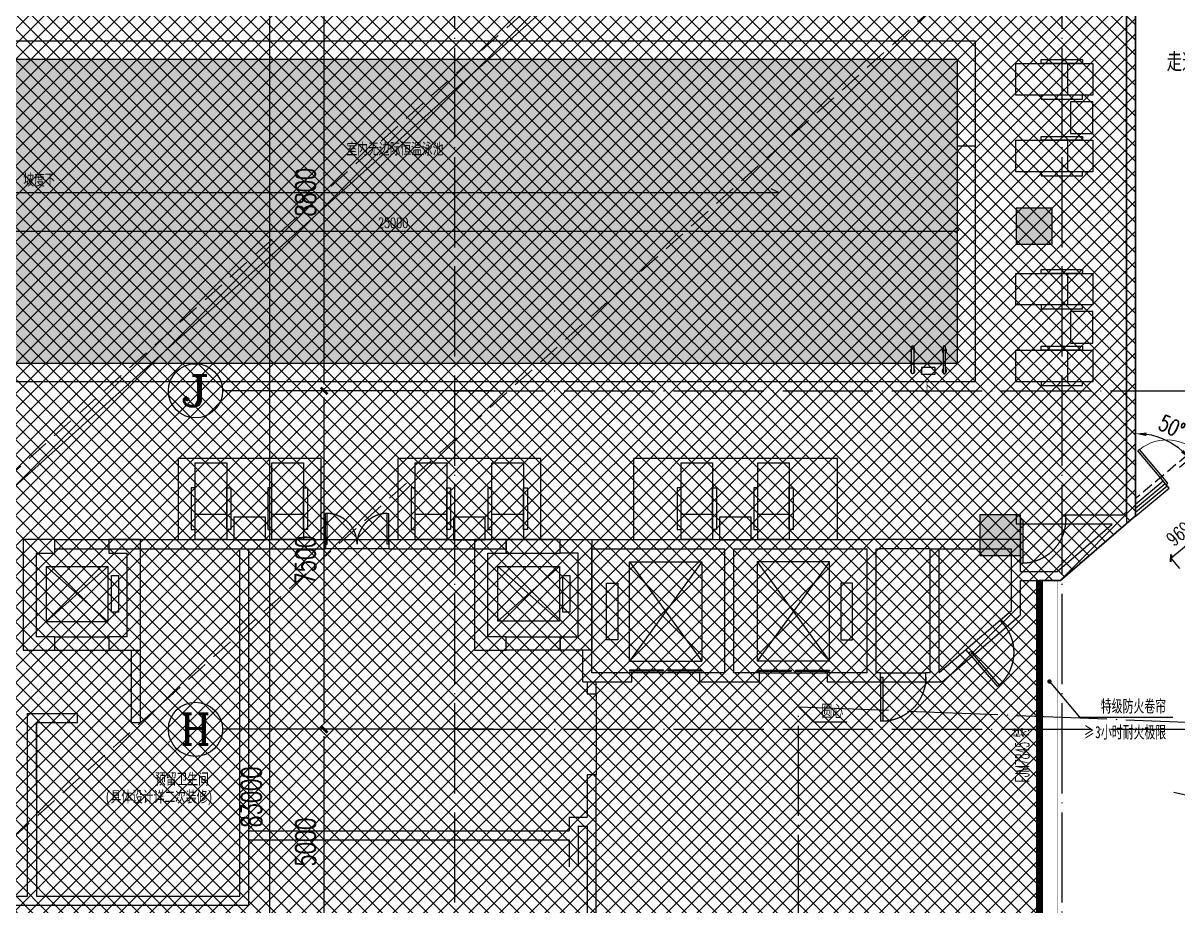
# Model space of a CAD drawing. Header units: millimetres. Extents: x 12325263 to 13848842, y -1463133 to 573208.
# Drawn here: x 12535278 to 12560864, y -596800 to -577237 of the extents above; entities that cross this region are included whole.
import ezdxf
from ezdxf.enums import TextEntityAlignment as Align
from ezdxf.xclip import XClip

# ---------------------------------------------------------------- set-up
doc = ezdxf.new("R2010")
doc.units = ezdxf.units.MM
doc.header["$LTSCALE"] = 1000
doc.header["$XCLIPFRAME"] = 0
for name, pattern in [('101010$0$__DASH', [0.35, 0.25, -0.1]), ('__DASH', [0.35, 0.25, -0.1]), ('ACAD_ISO02W100', [15, 12, -3]), ('DASH', [0.35, 0.25, -0.1]), ('DASHED2', [0.375, 0.25, -0.125]), ('DOTE', [2.42, 2, -0.2, 0.02, -0.2])]:
    doc.linetypes.add(name, pattern=pattern)
for name, color, linetype in [('11# 首层平面图(售)$0$11#楼二层平面图(售)$0$首二层+地下室_04(1)$0$1#楼首层平面图$0$12#楼二层平面图$0$STAIR', 2, 'Continuous'), ('12#楼首层平面图$0$CURTWALL', 2, 'Continuous'), ('A-ANNO-DIMS', 83, 'Continuous'), ('A-ANNO-TEXT', 7, 'Continuous'), ('A-AXIS', 16, 'DOTE'), ('A-COLS', 6, 'Continuous'), ('A-WALL', 5, 'Continuous'), ('A-WALL-PATT', 8, 'Continuous'), ('AXIS', 3, 'Continuous'), ('AXIS_TEXT', 7, 'Continuous'), ('DIM_LEAD', 3, 'Continuous'), ('HZHZNEWPLOTLAYER#@$TT', 7, 'Continuous'), ('PUB_DIM', 83, 'Continuous'), ('PUB_HATCH', 8, 'Continuous'), ('PUB_TEXT', 7, 'Continuous'), ('s-首层组合pm$0$hs$0$首二层+地下室_04(1)$0$0F$0$12#楼首层平面图$0$CURTWALL', 2, 'Continuous'), ('WINDOW', 4, 'Continuous'), ('WINDOW_TEXT', 7, 'Continuous'), ('投影线', 6, 'ACAD_ISO02W100'), ('结构边线', 21, 'DASH'), ('防火卷帘', 141, 'Continuous')]:
    doc.layers.add(name, color=color, linetype=linetype)
doc.layers.add('20230727修改', color=6, linetype='Continuous', plot=False)
doc.styles.add('10# 1层平面图$0$_TCH_DIM_T3', font='SIMPLEX.shx', dxfattribs={"width": 0.705882, "bigfont": 'GBCBIG.shx'})
doc.styles.add('10# 1层平面图$0$首二层+地下室_04(1)$0$0F$0$TITXV', font='', dxfattribs={"width": 0.7})
doc.styles.add('_TCH_AXIS', font='COMPLEX', dxfattribs={"bigfont": 'GBCBIG'})
doc.styles.add('_TCH_DIM_T3', font='SIMPLEX.shx', dxfattribs={"width": 0.705882, "bigfont": 'GBCBIG.shx'})
doc.styles.add('_TCH_WINDOW', font='SIMPLEX', dxfattribs={"width": 0.7, "height": 3.5, "bigfont": 'GBCBIG'})
doc.styles.add('COMPLEX', font='COMPLEX')
doc.styles.add('TITXV', font='', dxfattribs={"width": 0.7})
doc.styles.add('宋体', font='', dxfattribs={"width": 0.65})
doc.styles.get('10# 1层平面图$0$首二层+地下室_04(1)$0$0F$0$TITXV').set_extended_font_data('SimSun')
doc.styles.get('TITXV').set_extended_font_data('SimSun')
doc.styles.get('宋体').set_extended_font_data('SimSun')
doc.dimstyles.new('10# 1层平面图$0$_TCH_ARCH&&75', dxfattribs={"dimtxt": 223.125, "dimasz": 75, "dimexe": 187.5, "dimexo": 225, "dimgap": 75, "dimtad": 1, "dimdec": 0, "dimzin": 0, "dimdsep": 46, "dimtxsty": '10# 1层平面图$0$_TCH_DIM_T3', "dimblk": '10# 1层平面图$0$_ArchTick', "dimcen": 0.09, "dimclrt": 7, "dimazin": 2, "dimtfac": 1, "dimtdec": 0, "dimtix": 1, "dimtmove": 2, "dimatfit": 3, "dimfxl": 1, "dimtolj": 1, "dimtzin": 0, "dimarcsym": 0})
doc.dimstyles.new('_TCH_ARCH&&120', dxfattribs={"dimtxt": 306, "dimasz": 120, "dimexe": 300, "dimexo": 360, "dimgap": 147, "dimtad": 1, "dimdec": 0, "dimzin": 0, "dimdsep": 46, "dimtxsty": '_TCH_DIM_T3', "dimblk": 'ARCHTICK', "dimcen": 0.09, "dimclrt": 7, "dimazin": 2, "dimtfac": 1, "dimtdec": 0, "dimtix": 1, "dimtmove": 2, "dimatfit": 3, "dimfxl": 1, "dimfxlon": 1, "dimtolj": 1, "dimtzin": 0, "dimarcsym": 0})
doc.dimstyles.new('_TCH_ARCH&&150', dxfattribs={"dimtxt": 446.25, "dimasz": 150, "dimexe": 375, "dimexo": 450, "dimgap": 189.375, "dimtad": 1, "dimdec": 0, "dimzin": 0, "dimdsep": 46, "dimtxsty": '_TCH_DIM_T3', "dimblk": 'asdggshdfhsg_ArchTick', "dimcen": 0.09, "dimclrt": 7, "dimazin": 2, "dimtfac": 1, "dimtdec": 0, "dimtix": 1, "dimtmove": 2, "dimatfit": 3, "dimfxl": 1, "dimtolj": 1, "dimtzin": 0, "dimarcsym": 0})
doc.dimstyles.new('_TCH_ARROW&&120', dxfattribs={"dimtxt": 357, "dimasz": 240, "dimexe": 300, "dimexo": 360, "dimgap": 151.5, "dimtad": 1, "dimdec": 0, "dimzin": 0, "dimdsep": 46, "dimtxsty": '_TCH_DIM_T3', "dimcen": 0.09, "dimclrt": 7, "dimazin": 2, "dimtfac": 1, "dimtdec": 0, "dimtix": 1, "dimtmove": 2, "dimatfit": 3, "dimfxl": 1, "dimtolj": 1, "dimtzin": 0, "dimarcsym": 0})

# ---------------------------------------------------------------- blocks, each defined once
blk = doc.blocks.new('10# 1层平面图$0$101010$0$$DORLIB2D$00000127')
at = {"color": 0}
for points in [[(-0.533, 0.795), (-0.533, 0.69)], [(-0.033, 0.795), (-0.533, 0.795)], [(-0.033, 0.69), (-0.533, 0.69)], [(-0.033, 0.795), (-0.033, 0.69)], [(0.533, 0.795), (0.033, 0.795)], [(0.033, 0.795), (0.033, 0.69)], [(0.533, 0.69), (0.033, 0.69)], [(0.533, 0.795), (0.533, 0.69)], [(0.5, 0.5), (-0.5, 0.5)]]:
    blk.add_lwpolyline(points, dxfattribs=at)
blk = doc.blocks.new('10# 1层平面图$0$_ArchTick')
at = {"color": 0, "linetype": 'ByBlock', "const_width": 0.4}
blk.add_lwpolyline([(-0.5, -0.5), (0.5, 0.5)], dxfattribs=at)
blk = doc.blocks.new('*D1701')
at = {"layer": '11# 首层平面图(售)$0$11#楼二层平面图(售)$0$首二层+地下室_04(1)$0$1#楼首层平面图$0$12#楼二层平面图$0$STAIR', "color": 0, "lineweight": -2, "transparency": 16777216}
for p, q in [((97835, 87826), (122458, 92150)), ((122457, 92155), (122490, 91965)), ((97834, 87831), (97867, 87642))]:
    blk.add_line(p, q, dxfattribs=at)
at = {"layer": 'Defpoints', "color": 0, "transparency": 16777216}
for p in [(122397, 92495, 0), (122458, 92150), (97774, 88171, 0)]:
    blk.add_point(p, dxfattribs=at)
at = {"layer": '11# 首层平面图(售)$0$11#楼二层平面图(售)$0$首二层+地下室_04(1)$0$1#楼首层平面图$0$12#楼二层平面图$0$STAIR', "color": 0, "lineweight": -2, "transparency": 16777216, "xscale": 75.00000000000001, "yscale": 75.00000000000001, "zscale": 75.00000000000001}
for p, rotation in [((122458, 92150), 9.958755057499367), ((97835, 87826), 189.9587550574994)]:
    blk.add_blockref('10# 1层平面图$0$_ArchTick', p, dxfattribs=dict(at, rotation=rotation))
at = {"layer": '11# 首层平面图(售)$0$11#楼二层平面图(售)$0$首二层+地下室_04(1)$0$1#楼首层平面图$0$12#楼二层平面图$0$STAIR', "color": 7, "transparency": 16777216, "insert": (110114, 90172), "char_height": 223.1, "attachment_point": 5, "rotation": 9.9588, "style": '10# 1层平面图$0$_TCH_DIM_T3'}
blk.add_mtext('\\A1;25000', dxfattribs=at)
blk = doc.blocks.new('*D1702')
at = {"layer": '11# 首层平面图(售)$0$11#楼二层平面图(售)$0$首二层+地下室_04(1)$0$1#楼首层平面图$0$12#楼二层平面图$0$STAIR', "color": 0, "lineweight": -2, "transparency": 16777216}
for p, q in [((101028, 92261), (100843, 92228)), ((101028, 92261), (101550, 89284)), ((102195, 85612), (101672, 88589)), ((102195, 85612), (102010, 85580))]:
    blk.add_line(p, q, dxfattribs=at)
at = {"layer": 'Defpoints', "color": 0, "transparency": 16777216}
for p in [(101139, 92280, 0), (102195, 85612), (102306, 85632, 0)]:
    blk.add_point(p, dxfattribs=at)
at = {"layer": '11# 首层平面图(售)$0$11#楼二层平面图(售)$0$首二层+地下室_04(1)$0$1#楼首层平面图$0$12#楼二层平面图$0$STAIR', "color": 0, "lineweight": -2, "transparency": 16777216, "xscale": 75.00000000000001, "yscale": 75.00000000000001, "zscale": 75.00000000000001}
for p, rotation in [((101028, 92261), 99.95875505749936), ((102195, 85612), 279.9587550574994)]:
    blk.add_blockref('10# 1层平面图$0$_ArchTick', p, dxfattribs=dict(at, rotation=rotation))
at = {"layer": '11# 首层平面图(售)$0$11#楼二层平面图(售)$0$首二层+地下室_04(1)$0$1#楼首层平面图$0$12#楼二层平面图$0$STAIR', "color": 7, "transparency": 16777216, "insert": (101428, 88904), "char_height": 223.1, "attachment_point": 5, "rotation": 99.9588, "style": '10# 1层平面图$0$_TCH_DIM_T3'}
blk.add_mtext('\\A1;6750', dxfattribs=at)
blk = doc.blocks.new('_FZH')
blk.add_lwpolyline([(-0.5, -0.5), (0.5, -0.5), (0.5, 0.5), (-0.5, 0.5)], close=True)
at = {"layer": 'PUB_HATCH'}
blk.add_solid([(-0.5, -0.5), (0.5, -0.5), (-0.5, 0.5), (0.5, 0.5)], dxfattribs=at)
blk = doc.blocks.new('asfasfsdgdsfhsghh')
at = {"layer": 'A-COLS', "rotation": 270}
for p, xscale, yscale, zscale in [((-46620, 54150), 800, 800, 800), ((-47370, 47300), 900, 900, 900)]:
    blk.add_blockref('_FZH', p, dxfattribs=dict(at, xscale=xscale, yscale=yscale, zscale=zscale))
blk = doc.blocks.new('asdfsddfa')
at = {"color": 253, "linetype": '101010$0$__DASH'}
for points in [[(34692, -42017), (33442, -42017), (33442, -46217), (-5353, -46217, -0.244508), (-7072, -45323), (-10337, -40668, -0.12383), (-10703, -39711), (-11840, -30179, -0.449446), (-11741, -30067), (-11208, -30067), (-11208, -26217), (-11336, -26217, -0.368693), (-12423, -25290), (-13762, -14075, -0.449446), (-11180, -11167), (-10149, -11167, 0.402681), (2392, 887, -0.402681), (2492, 983), (14892, 983)], [(34692, -41817), (33242, -41817), (33242, -46017), (-5353, -46017, -0.244508), (-6908, -45208), (-10173, -40553, -0.12383), (-10504, -39687), (-11628, -30267), (-11008, -30267), (-11008, -26017), (-11336, -26017, -0.367524), (-12225, -25262), (-13563, -14052, -0.449446), (-11180, -11367), (-10149, -11367, 0.400492), (2587, 783), (14892, 783)]]:
    blk.add_lwpolyline(points, format="xyb", dxfattribs=at)
blk = doc.blocks.new('_AXISO')
blk.add_circle((0, 0), 0.5)
at = {"layer": 'AXIS_TEXT', "style": 'COMPLEX', "width": 1.041667}
blk.add_attdef('A', text='', height=0.56, dxfattribs=at).set_placement((-0.25, -0.28), (0.25, -0.28), align=Align.FIT)
blk = doc.blocks.new('asdggshdfhsg_ArchTick')
at = {"color": 0, "linetype": 'ByBlock', "const_width": 0.4}
blk.add_lwpolyline([(-0.5, -0.5), (0.5, 0.5)], dxfattribs=at)
blk = doc.blocks.new('*D5258')
at = {"layer": 'AXIS', "color": 0, "lineweight": -2, "transparency": 16777216}
for p, q in [((12411817, 1078990), (12406942, 1078990)), ((12407317, 996140), (12407317, 1078840)), ((12411817, 995990), (12406942, 995990))]:
    blk.add_line(p, q, dxfattribs=at)
at = {"layer": 'Defpoints', "color": 0, "transparency": 16777216}
for p in [(12407317, 1078990), (12412267, 1078990), (12412267, 995990)]:
    blk.add_point(p, dxfattribs=at)
at = {"layer": 'AXIS', "color": 0, "lineweight": -2, "transparency": 16777216, "xscale": 150, "yscale": 150, "zscale": 150}
for p, rotation in [((12407317, 1078990), 90), ((12407317, 995990), 270)]:
    blk.add_blockref('asdggshdfhsg_ArchTick', p, dxfattribs=dict(at, rotation=rotation))
at = {"layer": 'AXIS', "color": 7, "transparency": 16777216, "insert": (12406904, 1037490), "char_height": 446.2, "attachment_point": 5, "rotation": 90, "style": '_TCH_DIM_T3'}
blk.add_mtext('\\A1;83000', dxfattribs=at)
blk = doc.blocks.new('*D5266')
at = {"layer": 'AXIS', "color": 0, "lineweight": -2, "transparency": 16777216}
for p, q in [((12411817, 1038990), (12408142, 1038990)), ((12408517, 1034140), (12408517, 1038840)), ((12411817, 1033990), (12408142, 1033990))]:
    blk.add_line(p, q, dxfattribs=at)
at = {"layer": 'Defpoints', "color": 0, "transparency": 16777216}
for p in [(12408517, 1038990), (12412267, 1038990), (12412267, 1033990)]:
    blk.add_point(p, dxfattribs=at)
at = {"layer": 'AXIS', "color": 0, "lineweight": -2, "transparency": 16777216, "xscale": 150, "yscale": 150, "zscale": 150}
for p, rotation in [((12408517, 1038990), 90), ((12408517, 1033990), 270)]:
    blk.add_blockref('asdggshdfhsg_ArchTick', p, dxfattribs=dict(at, rotation=rotation))
at = {"layer": 'AXIS', "color": 7, "transparency": 16777216, "insert": (12408104, 1036490), "char_height": 446.2, "attachment_point": 5, "rotation": 90, "style": '_TCH_DIM_T3'}
blk.add_mtext('\\A1;5000', dxfattribs=at)
blk = doc.blocks.new('*D5267')
at = {"layer": 'AXIS', "color": 0, "lineweight": -2, "transparency": 16777216}
for p, q in [((12411817, 1046490), (12408142, 1046490)), ((12408517, 1039140), (12408517, 1046340)), ((12411817, 1038990), (12408142, 1038990))]:
    blk.add_line(p, q, dxfattribs=at)
at = {"layer": 'Defpoints', "color": 0, "transparency": 16777216}
for p in [(12408517, 1046490), (12412267, 1046490), (12412267, 1038990)]:
    blk.add_point(p, dxfattribs=at)
at = {"layer": 'AXIS', "color": 0, "lineweight": -2, "transparency": 16777216, "xscale": 150, "yscale": 150, "zscale": 150}
for p, rotation in [((12408517, 1046490), 90), ((12408517, 1038990), 270)]:
    blk.add_blockref('asdggshdfhsg_ArchTick', p, dxfattribs=dict(at, rotation=rotation))
at = {"layer": 'AXIS', "color": 7, "transparency": 16777216, "insert": (12408104, 1042740), "char_height": 446.2, "attachment_point": 5, "rotation": 90, "style": '_TCH_DIM_T3'}
blk.add_mtext('\\A1;7500', dxfattribs=at)
blk = doc.blocks.new('*D5268')
at = {"layer": 'AXIS', "color": 0, "lineweight": -2, "transparency": 16777216}
for p, q in [((12411817, 1055290), (12408142, 1055290)), ((12408517, 1046640), (12408517, 1055140)), ((12411817, 1046490), (12408142, 1046490))]:
    blk.add_line(p, q, dxfattribs=at)
at = {"layer": 'Defpoints', "color": 0, "transparency": 16777216}
for p in [(12408517, 1055290), (12412267, 1055290), (12412267, 1046490)]:
    blk.add_point(p, dxfattribs=at)
at = {"layer": 'AXIS', "color": 0, "lineweight": -2, "transparency": 16777216, "xscale": 150, "yscale": 150, "zscale": 150}
for p, rotation in [((12408517, 1055290), 90), ((12408517, 1046490), 270)]:
    blk.add_blockref('asdggshdfhsg_ArchTick', p, dxfattribs=dict(at, rotation=rotation))
at = {"layer": 'AXIS', "color": 7, "transparency": 16777216, "insert": (12408104, 1050890), "char_height": 446.2, "attachment_point": 5, "rotation": 90, "style": '_TCH_DIM_T3'}
blk.add_mtext('\\A1;8800', dxfattribs=at)
blk = doc.blocks.new('*D2096')
at = {"layer": 'A-ANNO-DIMS', "color": 0, "lineweight": -2, "transparency": 16777216}
for p, q in [((12559927, -586202), (12559927, -586633)), ((12561229, -586809), (12560899, -587087))]:
    blk.add_line(p, q, dxfattribs=at)
blk.add_arc((12559927, -587902), 1569, 48.7726, 81.2274, dxfattribs=at)
at = {"layer": 'A-ANNO-DIMS', "color": 0, "transparency": 16777216}
for points in [[(12560163, -586391), (12560169, -586312), (12559927, -586333)], [(12560989, -586694), (12560932, -586750), (12561129, -586894)]]:
    blk.add_solid(points, dxfattribs=at)
at = {"layer": 'Defpoints', "color": 0, "transparency": 16777216}
for p in [(12559927, -585842), (12560789, -586591), (12561505, -586578), (12559927, -587902)]:
    blk.add_point(p, dxfattribs=at)
at = {"layer": 'A-ANNO-DIMS', "color": 7, "transparency": 16777216, "insert": (12560729, -586181), "char_height": 357, "attachment_point": 5, "rotation": 335, "style": '_TCH_DIM_T3'}
blk.add_mtext('\\A1;50°', dxfattribs=at)
blk = doc.blocks.new('_ArchTick')
at = {"color": 0, "linetype": 'ByBlock', "const_width": 0.4}
blk.add_lwpolyline([(-0.5, -0.5), (0.5, 0.5)], dxfattribs=at)
blk = doc.blocks.new('*D4880')
at = {"layer": 'Defpoints', "color": 0, "transparency": 16777216}
for p in [(12562201, -586255), (12562984, -587187), (12560669, -587540)]:
    blk.add_point(p, dxfattribs=at)
at = {"layer": 'PUB_DIM', "color": 0, "lineweight": -2, "transparency": 16777216}
for p, q in [((12561451, -588473), (12562984, -587187)), ((12562983, -587186), (12563176, -587417)), ((12561451, -588472), (12561644, -588703))]:
    blk.add_line(p, q, dxfattribs=at)
at = {"layer": 'PUB_DIM', "color": 0, "lineweight": -2, "transparency": 16777216, "xscale": 120, "yscale": 120, "zscale": 120}
for p, rotation in [((12562984, -587187), 40.00002572890892), ((12561451, -588473), 220.0000257289089)]:
    blk.add_blockref('_ArchTick', p, dxfattribs=dict(at, rotation=rotation))
at = {"layer": 'PUB_DIM', "color": 7, "transparency": 16777216, "insert": (12562025, -587600), "char_height": 306, "attachment_point": 5, "rotation": 40, "style": '_TCH_DIM_T3'}
blk.add_mtext('\\A1;2000', dxfattribs=at)
blk = doc.blocks.new('*D4881')
at = {"layer": 'Defpoints', "color": 0, "transparency": 16777216}
for p in [(12560669, -587540), (12559927, -588163), (12561451, -588473)]:
    blk.add_point(p, dxfattribs=at)
at = {"layer": 'PUB_DIM', "color": 0, "lineweight": -2, "transparency": 16777216}
for p, q in [((12560709, -589096), (12561451, -588473)), ((12561451, -588472), (12561644, -588703)), ((12560708, -589095), (12560902, -589325))]:
    blk.add_line(p, q, dxfattribs=at)
at = {"layer": 'PUB_DIM', "color": 0, "lineweight": -2, "transparency": 16777216, "xscale": 120, "yscale": 120, "zscale": 120}
for p, rotation in [((12561451, -588473), 40.00002572891293), ((12560709, -589096), 220.0000257289129)]:
    blk.add_blockref('_ArchTick', p, dxfattribs=dict(at, rotation=rotation))
at = {"layer": 'PUB_DIM', "color": 7, "transparency": 16777216, "insert": (12560887, -588554), "char_height": 306, "attachment_point": 5, "rotation": 40, "style": '_TCH_DIM_T3'}
blk.add_mtext('\\A1;969', dxfattribs=at)
blk = doc.blocks.new('$DorLib2D$00000002')
for p, q in [((-0.5, 0), (-0.5, 0.4875)), ((-0.475, 0.4875), (-0.5, 0.4875)), ((-0.475, 0), (-0.475, 0.4875)), ((0.475, 0), (0.475, 0.4875)), ((0.475, 0.4875), (0.5, 0.4875)), ((0.5, 0), (0.5, 0.4875)), ((-0.5, 0), (-0.475, 0)), ((0.5, 0), (0.475, 0))]:
    blk.add_line(p, q)
at = {"lineweight": 13}
for centre, start, end in [((-0.4875, 0), 0, 88.53072), ((0.4875, 0), 91.46928, 180)]:
    blk.add_arc(centre, 0.4875, start, end, dxfattribs=at)
blk = doc.blocks.new('$DorLib2D$00000213')
at = {"color": 0, "linetype": 'DASH', "const_width": 0.02}
blk.add_lwpolyline([(0.5, 0), (-0.5, 0)], dxfattribs=at)
blk = doc.blocks.new('A$C3A5F05FE')
at = {"layer": '11# 首层平面图(售)$0$11#楼二层平面图(售)$0$首二层+地下室_04(1)$0$1#楼首层平面图$0$12#楼二层平面图$0$STAIR'}
h = blk.add_hatch(dxfattribs=at)
h.set_pattern_fill('DOTS', color=252, scale=100, angle=-35.0412)
h.set_pattern_definition([(334.91748, (83438.72, 80187.34), (139.1876, 110.1307), [0, -158.75])])
h.paths.add_polyline_path([(97174.6, 91585), (121797.9, 95908.5), (122965.4, 89259.4), (98342.1, 84935.9)])
at = {"layer": '11# 首层平面图(售)$0$11#楼二层平面图(售)$0$首二层+地下室_04(1)$0$1#楼首层平面图$0$12#楼二层平面图$0$STAIR', "color": 252}
for p, q in [((125590.2, 97164.4, 0), (125397.5, 98262, 0)), ((127228.7, 86675.9, 0), (125292.8, 97701.8, 0)), ((127441.9, 86618.7, 0), (125570.4, 97277, 0)), ((124218.7, 96230.1, 0), (124339.8, 95540.7, 0)), ((97174.6, 91585, 0), (121797.9, 95908.5, 0)), ((121797.9, 95908.5, 0), (122965.4, 89259.4, 0)), ((124512.7, 94555.7, 0), (124633.8, 93866.3, 0)), ((122130.1, 94016.7, 0), (122524.1, 94085.9, 0)), ((125022.7, 91651.2, 0), (125143.8, 90961.7, 0)), ((125316.7, 89976.8, 0), (125437.8, 89287.3, 0)), ((122965.4, 89259.4, 0), (98342.1, 84935.9, 0)), ((122018.2, 89093, 0), (122658.4, 89205.5, 0)), ((122018.2, 89093, 0), (122658.4, 89205.5, 0)), ((122018.2, 89093, 0), (122658.4, 89205.5, 0)), ((125910.9, 86375.3, 0), (127160.5, 86594.7, 0)), ((126049.5, 84924.6), (127441.9, 86618.7, 0)), ((127160.5, 86594.7, 0), (127228.7, 86675.9, 0)), ((125945.5, 86178.3, 0), (125910.9, 86375.3, 0)), ((125942, 85108.8, 0), (126963.2, 86351.3, 0)), ((125945.5, 86178.3, 0), (126960.4, 86356.5, 0)), ((124827.4, 86185, 0), (124925.9, 86202.3, 0)), ((124827.4, 86185, 0), (124862, 85988.1, 0)), ((124862, 85988.1, 0), (124960.5, 86005.4, 0)), ((124960.5, 86005.3, 0), (124925.9, 86202.3, 0)), ((124960.5, 86005.4, 0), (125945.5, 86178.3, 0)), ((125021.1, 85660.6, 0), (121967.8, 85124.5, 0)), ((125142.6, 84968.4, 0), (125021.1, 85660.6, 0)), ((119878, 85326.9, 0), (119188.5, 85205.9, 0)), ((123087.1, 85118, 0), (124858.7, 85429.1, 0)), ((125095.7, 84079, 0), (124858.7, 85429.1, 0)), ((118203.6, 85032.9, 0), (117514.1, 84911.9, 0)), ((118668.2, 84545.2, 0), (121770.8, 85089.9, 0)), ((121967.8, 85124.5, 0), (121770.8, 85089.9, 0)), ((123085.8, 85117.8, 0), (122002.4, 84927.5, 0)), ((123561.4, 82409.2, 0), (123085.8, 85117.8, 0)), ((123757.2, 82450.4, 0), (123282.8, 85152.4, 0)), ((125142.6, 84968.4), (125942, 85108.8)), ((118801.3, 84365.5, 0), (121706.9, 84875.6, 0)), ((122182.5, 82167.1, 0), (121706.9, 84875.6, 0)), ((121903.9, 84910.2, 0), (122002.4, 84927.5, 0)), ((122379.4, 82201.7, 0), (121903.9, 84910.2, 0)), ((125177.2, 84771.4, 0), (126049.5, 84924.6)), ((125308.6, 84023.1, 0), (125177.2, 84771.4, 0)), ((115565.7, 84000.4, 0), (118668.2, 84545.2, 0)), ((120935.1, 84443.4, 0), (119359.2, 84166.7, 0)), ((120935.1, 84443.4, 0), (119739.7, 81999.8, 0)), ((121315.6, 82276.5, 0), (120935.1, 84443.4, 0)), ((114074.8, 84308, 0), (113385.3, 84186.9, 0)), ((115698.8, 83820.7, 0), (118604.3, 84330.9, 0)), ((119079.9, 81622.3, 0), (118604.3, 84330.9, 0)), ((119276.9, 81656.9, 0), (118801.3, 84365.5, 0)), ((111232.2, 83239.5, 0), (115565.7, 84000.4, 0)), ((112400.4, 84014, 0), (111710.9, 83892.9, 0)), ((116571.6, 83677.2, 0), (118147.5, 83953.9, 0)), ((118147.5, 83953.9, 0), (116952.1, 81510.4, 0)), ((118147.5, 83953.9, 0), (118528, 81787.1, 0)), ((119359.2, 84166.7, 0), (119739.7, 81999.8, 0)), ((119359.2, 84166.7, 0), (121315.6, 82276.5, 0)), ((121518.7, 84068.7, 0), (121267.6, 84024.6, 0)), ((121267.6, 84024.6, 0), (121485.5, 82783.5, 0)), ((121736.6, 82827.6, 0), (121518.7, 84068.7, 0)), ((124885.1, 83822.7, 0), (125095.7, 84079, 0)), ((125039.6, 83695.7, 0), (125308.6, 84023.1, 0)), ((111096.9, 83807.2, 0), (111131.4, 83813.3, 0)), ((111215, 83135, 0), (111096.9, 83807.2, 0)), ((111249.5, 83141.1, 0), (111131.4, 83813.3, 0)), ((116165.7, 81161.4, 0), (115681.5, 83919.2, 0)), ((116952.1, 81510.4, 0), (116571.6, 83677.2, 0)), ((116571.6, 83677.2, 0), (118528, 81787.1, 0)), ((124250.1, 83050.2, 0), (124885.1, 83822.7, 0)), ((124404.6, 82923.2, 0), (125039.6, 83695.7, 0)), ((125039.6, 83695.7, 0), (124885.1, 83822.7, 0)), ((109276.4, 83465.5, 0), (108586.9, 83344.4, 0)), ((109787, 83577.1, 0), (109752.5, 83571.1, 0)), ((109870.6, 82898.8, 0), (109752.5, 83571.1, 0)), ((109905.1, 82904.9, 0), (109787, 83577.1, 0)), ((111266.8, 83042.5, 0), (113827.4, 83492.1, 0)), ((107602, 83171.5, 0), (106912.6, 83050.4, 0)), ((111232.2, 83239.5, 0), (111266.7, 83042.6, 0)), ((113719.1, 83075, 0), (115058.7, 83310.2, 0)), ((115058.7, 83310.2, 0), (113929.5, 81877.4, 0)), ((115058.7, 83310.2, 0), (115269, 82112.6, 0)), ((116150.6, 83126.1, 0), (116401.7, 83170.2, 0)), ((116401.7, 83170.2, 0), (116619.6, 81929.2, 0)), ((103943.5, 81959.7, 0), (109853.3, 82997.4, 0)), ((109853.3, 82997.4, 0), (109887.9, 82800.4, 0)), ((109870.6, 82898.8, 0), (109905.1, 82904.9, 0)), ((111249.5, 83141.1, 0), (111215, 83135, 0)), ((113929.5, 81877.4, 0), (113719.1, 83075, 0)), ((115269, 82112.6, 0), (113719.1, 83075, 0)), ((115172, 83127.1, 0), (115321.7, 83153.4, 0)), ((115313.2, 82323.4, 0), (115172, 83127.1, 0)), ((115321.7, 83153.4, 0), (115462.9, 82349.7, 0)), ((116368.5, 81885.1, 0), (116150.6, 83126.1, 0)), ((123757.2, 82450.4, 0), (124250.1, 83050.2, 0)), ((123858.1, 82258.2, 0), (124404.6, 82923.2, 0)), ((124404.6, 82923.2, 0), (124250.1, 83050.2, 0)), ((103978.1, 81762.7, 0), (109887.9, 82800.4, 0)), ((121485.5, 82783.5, 0), (121736.6, 82827.6, 0)), ((122477.9, 82219, 0), (123462.9, 82391.9, 0)), ((123561.4, 82409.2, 0), (123462.9, 82391.9, 0)), ((123497.5, 82194.9, 0), (123462.9, 82391.9, 0)), ((115462.9, 82349.7, 0), (115313.2, 82323.4, 0)), ((121315.6, 82276.5, 0), (119739.7, 81999.8, 0)), ((122182.5, 82167.1, 0), (121309.4, 82013.8, 0)), ((122477.9, 82219, 0), (122379.4, 82201.7, 0)), ((122512.5, 82022, 0), (122477.9, 82219, 0)), ((122512.5, 82022, 0), (123497.5, 82194.9, 0)), ((123497.5, 82194.9, 0), (123858.1, 82258.2, 0)), ((106238.6, 79875.2, 0), (105849.5, 82091.3, 0)), ((115269, 82112.6, 0), (113929.5, 81877.4, 0)), ((116619.6, 81929.2, 0), (116368.5, 81885.1, 0)), ((121309.4, 82013.8, 0), (121344, 81816.8, 0)), ((121344, 81816.8, 0), (122512.5, 82022, 0)), ((116952.1, 81510.4, 0), (118528, 81787.1, 0)), ((119079.9, 81622.3, 0), (118524.8, 81524.9, 0)), ((119832, 81754.4, 0), (119276.9, 81656.9, 0)), ((119866.6, 81557.4, 0), (119832, 81754.4, 0)), ((116012, 80880.6, 0), (115890.9, 81570, 0)), ((118524.8, 81524.9, 0), (118559.4, 81327.9, 0)), ((118559.4, 81327.9, 0), (119213, 81442.6, 0)), ((119213, 81442.6, 0), (119866.6, 81557.4, 0)), ((116174.4, 81112.2, 0), (116165.7, 81161.4, 0)), ((117047.4, 81265.4, 0), (116174.4, 81112.2, 0)), ((117082, 81068.5, 0), (117047.4, 81265.4, 0)), ((116012, 80880.6, 0), (117082, 81068.5, 0)), ((116110.4, 80897.9, 0), (116156.3, 80636.7, 0)), ((116353.3, 80671.3, 0), (116307.4, 80932.5, 0)), ((116156.3, 80636.7, 0), (116353.3, 80671.3, 0)), ((116353.3, 80671.3, 0), (116664.6, 78898.5, 0)), ((103776.2, 79442.9, 0), (106238.6, 79875.2, 0)), ((104316.2, 79842.3, 0), (105497.2, 80049.6, 0)), ((106318.3, 78264.7, 0), (106041.6, 79840.6, 0)), ((106515.3, 78299.3, 0), (106238.6, 79875.2, 0)), ((116664.6, 78898.5, 0), (116467.6, 78863.9, 0)), ((116467.6, 78863.9, 0), (116629.3, 77943.1, 0)), ((117207.1, 75808.4, 0), (116664.6, 78898.5, 0)), ((106318.3, 78264.7, 0), (106515.3, 78299.3, 0)), ((104016.1, 78063.6, 0), (105108, 78255.3, 0)), ((104306.2, 76411.4, 0), (104016.1, 78063.6, 0)), ((104213.1, 78098.2, 0), (104213.1, 78098.2, 0)), ((104247.7, 77901.2, 0), (105142.6, 78058.3, 0)), ((105142.6, 78058.3, 0), (105108, 78255.3, 0)), ((104247.7, 77901.2, 0), (104913.5, 74109.2, 0)), ((104492.3, 76508.2, 0), (104247.8, 77901.2, 0)), ((116235.3, 77873.9, 0), (116629.3, 77943.1, 0)), ((116235.3, 77873.9, 0), (116287.2, 77578.4, 0)), ((109294.3, 76350.6, 0), (116287.2, 77578.4, 0)), ((116466.9, 77711.5, 0), (116663.9, 77746.1, 0)), ((116466.9, 77711.5, 0), (116622.5, 76825.1, 0)), ((116663.9, 77746.1, 0), (117039.8, 75604.8, 0)), ((109328.9, 76153.6, 0), (116321.8, 77381.4, 0)), ((116321.8, 77381.4, 0), (116425.6, 76790.5, 0)), ((104716.5, 74074.6, 0), (104292.8, 76487.7, 0))]:
    blk.add_line(p, q, dxfattribs=at)
at = {"layer": '11# 首层平面图(售)$0$11#楼二层平面图(售)$0$首二层+地下室_04(1)$0$1#楼首层平面图$0$12#楼二层平面图$0$STAIR', "color": 252, "extrusion": (6.82304e-20, -3.88588e-19, -1)}
for p, q in [((124943.2, 86103.8, 0), (124992.5, 86112.5, 0)), ((124943.2, 86103.8, 0), (125111.8, 85143.5, 0)), ((124992.5, 86112.5, 0), (125161.1, 85152.2, 0)), ((125161.1, 85152.2, 0), (125111.8, 85143.5, 0)), ((122495.2, 82120.5, 0), (122544.5, 82129.1, 0)), ((122495.2, 82120.5, 0), (122663.8, 81160.2, 0)), ((122544.5, 82129.1, 0), (122713.1, 81168.8, 0)), ((122713.1, 81168.8, 0), (122663.8, 81160.2, 0))]:
    blk.add_line(p, q, dxfattribs=at)
at = {"layer": '11# 首层平面图(售)$0$11#楼二层平面图(售)$0$首二层+地下室_04(1)$0$1#楼首层平面图$0$12#楼二层平面图$0$STAIR', "color": 252, "extrusion": (3.02548e-19, -2.51115e-19, -1)}
for p, q in [((124327.4, 82986.7, 0), (124359.1, 83025.3, 0)), ((124327.4, 82986.7, 0), (125080.6, 82367.6, 0)), ((124359.1, 83025.3, 0), (125112.3, 82406.2, 0)), ((125112.3, 82406.2, 0), (125080.6, 82367.6, 0))]:
    blk.add_line(p, q, dxfattribs=at)
at = {"layer": '11# 首层平面图(售)$0$11#楼二层平面图(售)$0$首二层+地下室_04(1)$0$1#楼首层平面图$0$12#楼二层平面图$0$STAIR', "color": 252, "elevation": 0}
for points in [[(98601.6, 83458.1), (98207.6, 83388.9), (96711.5, 91909.8), (122122.7, 96371.6), (123428.6, 88934.6), (101760.4, 85130), (101950.7, 84046.2)], [(101752.1, 89385.4), (118407.3, 92309.8), (118233.5, 92360.1)], [(118944.9, 84593.7), (118942.7, 84593.3)], [(113844.7, 83393.6), (113792.8, 83689.1), (113103.4, 83568.1), (113527.1, 81155), (114216.5, 81276), (114164.6, 81571.5), (113770.7, 81502.3), (113450.7, 83324.5), (113844.7, 83393.6)], [(113141.7, 83574.8), (113139.4, 83574.4)], [(108343.3, 82732.3), (108341.1, 82731.9)], [(88608.3, 76779.6), (89585.4, 71214.7), (109579.7, 74725.4), (108213.5, 82506.4)], [(108710.8, 78517.3), (108016, 82474.4)], [(105125.4, 82167.3), (105177.3, 81871.8), (105571.3, 81940.9), (105891.2, 80118.8), (105497.2, 80049.6), (105549.1, 79754.2), (106238.6, 79875.2), (105814.9, 82288.3), (105125.4, 82167.3)], [(103943.5, 81959.7), (103254, 81838.7), (103677.7, 79425.6), (104367.2, 79546.6), (104315.3, 79842.1), (103921.3, 79772.9), (103601.4, 81595.1), (103995.4, 81664.2), (103943.5, 81959.7)], [(104080.2, 80145.7), (105419.7, 80380.7), (103870, 81343.4), (105209.6, 81578.4), (104080.2, 80145.7), (103870, 81343.4)], [(105209.6, 81578.4), (105419.7, 80380.7)], [(104913.5, 74109.2), (109348.1, 74887.8), (108710.8, 78517.3)], [(103584.2, 73875.8), (104716.5, 74074.6)]]:
    blk.add_lwpolyline(points, dxfattribs=at)
for points in [[(124771, 96327.1), (124892.1, 95637.7), (123217.7, 95343.7), (123096.7, 96033.1)], [(123642.9, 96129), (123627.8, 96215.1), (124534.5, 96374.3), (124549.6, 96288.2)], [(123763.9, 95439.6), (123779.1, 95353.5), (124685.8, 95512.7), (124670.7, 95598.8)], [(125042.7, 94805.7), (124921.7, 95495.2), (124429.2, 95408.7), (124550.2, 94719.3)], [(123936.9, 94454.6), (123921.8, 94540.7), (124828.5, 94699.9), (124843.6, 94613.9)], [(125065, 94652.7), (125186.1, 93963.3), (123511.7, 93669.3), (123390.7, 94358.7)], [(124057.9, 93765.2), (124073.1, 93679.1), (124979.8, 93838.3), (124964.7, 93924.4)], [(125575, 91748.2), (125696.1, 91058.7), (124021.7, 90764.7), (123900.6, 91454.2)], [(124446.9, 91550.1), (124431.8, 91636.2), (125338.5, 91795.4), (125353.6, 91709.3)], [(124567.9, 90860.6), (124583, 90774.5), (125489.8, 90933.8), (125474.7, 91019.8)], [(125846.7, 90226.8), (125725.7, 90916.2), (125233.2, 90829.8), (125354.2, 90140.3)], [(125869, 90073.8), (125990.1, 89384.3), (124315.7, 89090.3), (124194.6, 89779.8)], [(124740.9, 89875.7), (124725.8, 89961.8), (125632.5, 90121), (125647.6, 90034.9)], [(124861.9, 89186.2), (124877, 89100.2), (125783.8, 89259.4), (125768.7, 89345.5)], [(122494.1, 89090.3), (122198.6, 89038.4), (122224.6, 88890.7), (122520.1, 88942.6)], [(116572.1, 84177.1), (121023, 84958.6), (120711.7, 86731.7), (116260.7, 85950.2)], [(119975, 84774.6), (119285.5, 84653.5), (118991.5, 86327.9), (119681, 86449)], [(118300.6, 84480.6), (117611.1, 84359.5), (117317.1, 86033.9), (118006.6, 86155)], [(119087.4, 85781.7), (119001.3, 85766.6), (119160.6, 84859.8), (119246.6, 84874.9)], [(119776.9, 85902.8), (119862.9, 85917.9), (120022.2, 85011.1), (119936.1, 84996)], [(111434.4, 83275), (114554.2, 83822.8), (114242.9, 85595.9), (111123.1, 85048.1)], [(117413, 85487.7), (117327, 85472.6), (117486.2, 84565.8), (117572.2, 84580.9)], [(118102.5, 85608.8), (118188.6, 85623.9), (118347.8, 84717.1), (118261.7, 84702)], [(114171.7, 83755.6), (113482.3, 83634.6), (113188.3, 85309), (113877.8, 85430)], [(112497.4, 83461.7), (111807.9, 83340.6), (111513.9, 85015), (112203.4, 85136)], [(118453.6, 84502.9), (119143, 84624), (119056.5, 85116.5), (118367.1, 84995.4)], [(106636, 82432.5), (109755.8, 82980.3), (109444.5, 84753.4), (106324.7, 84205.6)], [(113284.2, 84762.7), (113198.1, 84747.6), (113357.3, 83840.9), (113443.4, 83856)], [(113973.7, 84883.8), (114059.7, 84898.9), (114219, 83992.2), (114132.9, 83977)], [(109373.4, 82913.1), (108683.9, 82792.1), (108389.9, 84466.5), (109079.4, 84587.5)], [(111609.8, 84468.7), (111523.7, 84453.6), (111683, 83546.9), (111769, 83562)], [(112299.3, 84589.8), (112385.4, 84604.9), (112544.6, 83698.2), (112458.5, 83683)], [(107699, 82619.1), (107009.5, 82498.1), (106715.5, 84172.5), (107405, 84293.5)], [(109175.3, 84041.3), (109261.4, 84056.4), (109420.6, 83149.6), (109334.5, 83134.5)], [(112650.4, 83484), (113339.8, 83605), (113253.3, 84097.5), (112563.9, 83976.4)], [(115026.6, 83601.1), (114974.7, 83896.6), (115664.2, 84017.7), (116087.9, 81604.6), (115398.4, 81483.6), (115346.6, 81779), (115741.8, 81848.4), (115422, 83670.5)], [(107500.9, 83747.3), (107587, 83762.4), (107746.2, 82855.6), (107660.1, 82840.5)], [(108485.8, 83920.2), (108399.8, 83905.1), (108559, 82998.3), (108645, 83013.5)], [(113844.7, 83393.6), (115026.6, 83601.2), (114974.7, 83896.6), (113792.8, 83689.1)], [(106811.4, 83626.2), (106725.4, 83611.1), (106884.6, 82704.4), (106970.7, 82719.5)], [(107852, 82641.5), (108541.4, 82762.5), (108455, 83255), (107765.5, 83133.9)], [(109853.3, 82997.4), (111232.2, 83239.5), (111266.7, 83042.6), (109887.8, 82800.5)], [(114164.6, 81571.5), (115346.6, 81779), (115398.4, 81483.6), (114216.5, 81276)], [(105464, 80591.5), (105322.9, 81395.3), (105472.6, 81421.5), (105613.7, 80617.8)]]:
    blk.add_lwpolyline(points, close=True, dxfattribs=at)
for points in [[(122643.6, 89578.8, 1), (122594.4, 89570.2), (122693, 89008.5, 1), (122742.3, 89017.1)], [(122643.6, 89578.8, 1), (122594.4, 89570.2), (122693, 89008.5, 1), (122742.3, 89017.1)], [(121905, 89449.1, -1), (121954.2, 89457.8), (122052.8, 88896.1, -1), (122003.6, 88887.4)], [(121905, 89449.1, -1), (121954.2, 89457.8), (122052.8, 88896.1, -1), (122003.6, 88887.4)]]:
    blk.add_lwpolyline(points, format="xyb", close=True, dxfattribs=at)
at = {"layer": '11# 首层平面图(售)$0$11#楼二层平面图(售)$0$首二层+地下室_04(1)$0$1#楼首层平面图$0$12#楼二层平面图$0$STAIR', "color": 252}
for centre, radius, start, end in [((121943.5, 89374.4, 0), 50, 129.95798, 249.95777), ((121943.5, 89374.4, 0), 50, 129.95798, 249.95777), ((121943.5, 89374.4, 0), 50, 309.95798, 69.95777), ((121943.5, 89374.4, 0), 50, 309.95798, 69.95777), ((122632.9, 89495.4, 0), 50, 129.95951, 249.95975), ((122632.9, 89495.4, 0), 50, 129.95951, 249.95975), ((122632.9, 89495.4, 0), 50, 309.95951, 69.95975), ((122632.9, 89495.4, 0), 50, 309.95951, 69.95975), ((122710.7, 89052.2, 0), 50, 129.95929, 249.95925), ((122710.7, 89052.2, 0), 50, 129.95929, 249.95925), ((122710.7, 89052.2, 0), 50, 309.95929, 69.95925), ((122710.7, 89052.2, 0), 50, 309.95929, 69.95925), ((122021.3, 88931.1, 0), 50, 129.95825, 249.95826), ((122021.3, 88931.1, 0), 50, 129.95825, 249.95826), ((122021.3, 88931.1, 0), 50, 309.95825, 69.95826), ((122021.3, 88931.1, 0), 50, 309.95825, 69.95826), ((111232.2, 83138, 0), 682.5, 101.4327, 189.96342), ((109887.8, 82901.9, 0), 682.5, 9.96342, 98.49413)]:
    blk.add_arc(centre, radius, start, end, dxfattribs=at)
at = {"layer": '11# 首层平面图(售)$0$11#楼二层平面图(售)$0$首二层+地下室_04(1)$0$1#楼首层平面图$0$12#楼二层平面图$0$STAIR', "color": 252, "extrusion": (6.82304e-20, -3.88588e-19, -1)}
for centre in [(-124967.9, 86108.2, 0), (-122519.9, 82124.8, 0)]:
    blk.add_arc(centre, 975, 170.04124, 258.57196, dxfattribs=at)
at = {"layer": '11# 首层平面图(售)$0$11#楼二层平面图(售)$0$首二层+地下室_04(1)$0$1#楼首层平面图$0$12#楼二层平面图$0$STAIR', "color": 252, "extrusion": (3.02548e-19, -2.51115e-19, -1)}
blk.add_arc((-124343.2, 83006, 0), 975, 129.41625, 217.94696, dxfattribs=at)
at = {"layer": '11# 首层平面图(售)$0$11#楼二层平面图(售)$0$首二层+地下室_04(1)$0$1#楼首层平面图$0$12#楼二层平面图$0$STAIR', "color": 252}
for p, xscale, yscale, zscale, rotation in [((120588, 81785.6, 0), -1499.999999999988, 199.9999999999984, 1500, 9.958750208082915), ((117803.4, 81296.7, 0), 1499.999999999999, 200.0000000000002, 1499.999999999999, 9.95875746759844)]:
    blk.add_blockref('10# 1层平面图$0$101010$0$$DORLIB2D$00000127', p, dxfattribs=dict(at, xscale=xscale, yscale=yscale, zscale=zscale, rotation=rotation))
at = {"layer": '11# 首层平面图(售)$0$11#楼二层平面图(售)$0$首二层+地下室_04(1)$0$1#楼首层平面图$0$12#楼二层平面图$0$STAIR', "color": 252, "style": '10# 1层平面图$0$首二层+地下室_04(1)$0$0F$0$TITXV', "width": 0.7}
for s, p in [('室内无边际恒温泳池', (108835.1, 91486, 0)), ('坡度下', (101900.1, 89571.3, 0)), ('下', (122304.9, 88481.6, 0)), ('预留卫生间', (107071.1, 77000.4, 0)), ('(具体设计详二次装修)', (106051, 76419.1, 0))]:
    blk.add_text(s, height=250, rotation=9.95968, dxfattribs=at).set_placement(p)
at = {"layer": '11# 首层平面图(售)$0$11#楼二层平面图(售)$0$首二层+地下室_04(1)$0$1#楼首层平面图$0$12#楼二层平面图$0$STAIR', "color": 252}
for base, p1, p2, angle, picture, middle in [((122457.9, 92150, 0), (97774, 88171.3, 0), (122397.3, 92494.7, 0), 9.95872, '*D1701', (110114, 90172, 0)), ((102195.1, 85612.4, 0), (101138.7, 92280, 0), (102306, 85631.9, 0), 99.95875, '*D1702', (101427.7, 88904.2, 0))]:
    dim = blk.add_linear_dim(base=base, p1=p1, p2=p2, angle=angle, dimstyle='10# 1层平面图$0$_TCH_ARCH&&75', override={"dimfxl": 5, "dimfxlon": 1, "dimarcsym": 1}, dxfattribs=at)
    dim.commit()
    dim.dimension.update_dxf_attribs({"geometry": picture, "text_midpoint": middle, "dimtype": 128})
blk = doc.blocks.new('qlzw')
at = {"layer": 'A-AXIS'}
for p, q in [((12411416.8, 979489.8), (12411416.8, 1082089.8)), ((12424866.8, 979489.8), (12424866.8, 1082089.8)), ((12411416.8, 1046489.8), (12486866.8, 1046489.8)), ((12411416.8, 1038989.8), (12486866.8, 1038989.8))]:
    blk.add_line(p, q, dxfattribs=at)
at = {"layer": 'AXIS'}
for p, q in [((12412266.8, 1046489.8), (12406266.8, 1046489.8)), ((12412266.8, 1038989.8), (12406266.8, 1038989.8))]:
    blk.add_line(p, q, dxfattribs=at)
ref = blk.add_blockref('_AXISO', (12405666.8, 1046489.8), dxfattribs=dict(at, xscale=1200, yscale=1200, zscale=1200))
ref.add_attrib('A', 'J', dxfattribs={"layer": 'AXIS_TEXT', "height": 678.8, "style": '_TCH_AXIS', "width": 1.909091}).set_placement((12405327.4, 1046150.3), (12406006.2, 1046150.3), align=Align.FIT)
ref = blk.add_blockref('_AXISO', (12405666.8, 1038989.8), dxfattribs=dict(at, xscale=1200, yscale=1200, zscale=1200))
ref.add_attrib('A', 'H', dxfattribs={"layer": 'AXIS_TEXT', "height": 678.8, "style": '_TCH_AXIS', "width": 1.05}).set_placement((12405327.4, 1038650.3), (12406006.2, 1038650.3), align=Align.FIT)
for p1, p2, distance, picture, middle in [((12412266.8, 995989.8), (12412266.8, 1078989.8), 4950, '*D5258', (12406904.3, 1037489.8)), ((12412266.8, 1046489.8), (12412266.8, 1055289.8), 3750, '*D5268', (12408104.3, 1050889.8)), ((12412266.8, 1038989.8), (12412266.8, 1046489.8), 3750, '*D5267', (12408104.3, 1042739.8)), ((12412266.8, 1033989.8), (12412266.8, 1038989.8), 3750, '*D5266', (12408104.3, 1036489.8))]:
    dim = blk.add_aligned_dim(p1=p1, p2=p2, distance=distance, dimstyle='_TCH_ARCH&&150', dxfattribs=at)
    dim.commit()
    dim.dimension.update_dxf_attribs({"geometry": picture, "text_midpoint": middle})

msp = doc.modelspace()

# ---------------------------------------------------------------- hatches: boundary and pattern name
at = {"layer": 'A-WALL-PATT'}
h = msp.add_hatch(dxfattribs=at)
h.set_pattern_fill('ANSI37', color=252, scale=150)
h.set_pattern_definition([(45, (-400000, 0), (-168.3798023, 168.3798023), []), (135, (-400000, 0), (-168.3798023, -168.3798023), [])])
edge = h.paths.add_edge_path()
edge.add_line((12617170, -539458), (12627664.7, -539458))
edge.add_line((12627664.7, -539458), (12617498.2, -546587.6))
edge.add_line((12617498.2, -546587.6), (12598406.6, -559976.1))
edge.add_line((12598406.6, -559976.1), (12585091.3, -540989.1))
edge.add_line((12585091.3, -540989.1), (12584144.7, -541197.3))
edge.add_line((12584144.7, -541197.3), (12583864.1, -542803.9))
edge.add_arc((12578880.4, -541928.7), 5060, 269.14738, 350.03971, ccw=False)
edge.add_arc((12578698.9, -554127.5), 7140.2, 89.14809, 125.03345)
edge.add_line((12574600, -548281), (12560037.5, -558490.6))
edge.add_line((12560037.5, -558490.6), (12559927.1, -558471.2))
edge.add_line((12559927.1, -558471.2), (12559927.1, -564050))
edge.add_line((12559927.1, -564050), (12558858.8, -564810))
edge.add_line((12558858.8, -564810), (12559927.1, -566333.2))
edge.add_line((12559927.1, -566333.2), (12559927.6, -588159))
edge.add_line((12559927.6, -588159), (12558263.3, -589586.8))
edge.add_line((12558263.3, -589586.8), (12557796.8, -589586.8))
edge.add_line((12557796.8, -589586.8), (12557796.8, -598151.2))
edge.add_line((12557796.8, -598151.2), (12560482.1, -600836.4))
edge.add_arc((12552451.5, -592361.2), 11675.6, 270.02561, 313.45682, ccw=False)
edge.add_line((12552456.7, -604036.8), (12551424.9, -604036.8))
edge.add_arc((12551424.9, -607536.8), 3500, 90, 186.80534)
edge.add_line((12547949.6, -607951.5), (12549871.4, -624055.3))
edge.add_line((12549871.4, -624055.3), (12550966.8, -633201.5))
edge.add_line((12550966.8, -633201.5), (12550966.8, -643886.8))
edge.add_line((12550966.8, -643886.8), (12550966.8, -653386.8))
edge.add_line((12550966.8, -653386.8), (12614072.2, -653386.8))
edge.add_line((12614072.2, -653386.8), (12616970.5, -653386.8))
edge.add_arc((12639113.3, -663769.1), 24455.9, 154.87893, 159.83059)
edge.add_arc((12619069.5, -656056.1), 3000, 166.12633, 249.14639)
edge.add_arc((12632240.8, -621479.9), 40000, 249.14639, 262.18067)
edge.add_line((12626798.8, -661108), (12526241.6, -661108))
edge.add_line((12526241.6, -661108), (12526241.6, -616108))
edge.add_line((12526241.6, -616108), (12504241.6, -616108))
edge.add_line((12504241.6, -616108), (12504241.6, -539458))
edge.add_line((12504241.6, -539458), (12586460, -539458))
edge.add_line((12586460, -539458), (12617170, -539458))

# ---------------------------------------------------------------- linework, layer by layer
at = {"layer": 'PUB_HATCH'}
msp.add_lwpolyline([(12504241.6, -616108), (12504241.6, -539458), (12586460, -539458), (12617170, -539458), (12627664.7, -539458), (12617498.2, -546587.6), (12598406.6, -559976.1), (12585091.3, -540989.1), (12584144.7, -541197.3), (12583864.1, -542803.9, -0.3683858), (12578805.1, -546988.1, 0.1578717), (12574600, -548281), (12560037.5, -558490.6), (12559927.1, -558471.2), (12559927.1, -564050), (12558858.8, -564810), (12559927.1, -566333.2), (12559927.6, -588159), (12558263.3, -589586.8), (12557796.8, -589586.8), (12557796.8, -598151.2)], format="xyb", dxfattribs=at)

# ---------------------------------------------------------------- next in the draw order: block references
at = {"layer": 's-首层组合pm$0$hs$0$首二层+地下室_04(1)$0$0F$0$12#楼首层平面图$0$CURTWALL'}
ref = msp.add_blockref('A$C3A5F05FE', (12419426.3, -651432.9), dxfattribs=dict(at, rotation=350.0412449425006))
XClip(ref).set_block_clipping_path([(195513.2503203545, 148017.0485826777), (64172.5014155116, 124955.6050650277), (77428.2917839233, 49460.5289228798), (99096.806788845, 53265.1915204667), (106879.0711930003, 8943.2290103992), (216551.3050909508, 28200.0099301159)])

# ---------------------------------------------------------------- next in the draw order: linework, layer by layer
at = {"layer": '12#楼首层平面图$0$CURTWALL'}
for p, q in [((12560540.6, -587387.2), (12559926.8, -587902.2)), ((12559926.8, -587989.2), (12560583.5, -587438.2)), ((12560669.2, -587540.4), (12560540.6, -587387.2)), ((12559926.8, -588076.3), (12560626.3, -587489.3)), ((12559926.8, -588163.3), (12560669.2, -587540.4))]:
    msp.add_line(p, q, dxfattribs=at)
at = {"layer": '20230727修改'}
msp.add_lwpolyline([(12578267.3, -548573.5), (12495520.1, -623186.7), (12447801, -216314.2)], dxfattribs=at)
at = {"layer": 'A-ANNO-DIMS'}
msp.add_lwpolyline([(12560774.3, -594278.3), (12563582.6, -594916.9), (12563816.7, -594970.1)], dxfattribs=at)
at = {"layer": 'A-AXIS'}
for p, q in [((12552456.7, -604486.8), (12552456.7, -592386.8)), ((12552456.7, -592386.8), (12564253.8, -592853.4))]:
    msp.add_line(p, q, dxfattribs=at)
at = {"layer": 'A-WALL'}
for p, q in [((12559726.8, -569986.8), (12559726.8, -588331.1)), ((12559926.8, -570086.8), (12559926.8, -588163.3)), ((12559926.8, -588163.3), (12559726.8, -588331.1))]:
    msp.add_line(p, q, dxfattribs=at)
at = {"layer": 'AXIS'}
for p, q in [((12558017.9, -591827.4), (12558680, -592616.3)), ((12558680, -592616.3), (12560751.5, -592616.3))]:
    msp.add_line(p, q, dxfattribs=at)
at = {"layer": 'AXIS', "const_width": 48}
msp.add_lwpolyline([(12558002.4, -591809, 1), (12558033.3, -591845.7, 1)], format="xyb", close=True, dxfattribs=at)
at = {"layer": 'DIM_LEAD'}
for p, q in [((12552456.7, -592386.8), (12552793.1, -592723.2)), ((12552793.1, -592723.2), (12553531.9, -592723.2))]:
    msp.add_line(p, q, dxfattribs=at)
at = {"layer": '投影线', "linetype": 'DASHED2', "ltscale": 2}
for p, q in [((12588883.3, -546744.6), (12506028.4, -621466.3)), ((12481941.6, -635108), (12564796.8, -560386.8))]:
    msp.add_line(p, q, dxfattribs=at)
at = {"layer": '结构边线'}
for points in [[(12596089.1, -557019.8), (12592936.9, -559230.3), (12597957.4, -566389.3, -0.1540967), (12598446.8, -567939.6), (12598446.8, -576116.6, -0.1989124), (12597948.8, -577318.8), (12593193.3, -582074.3, -0.1960267), (12591975.2, -582586.8), (12569854.8, -582586.8, 0.1763271), (12563234.1, -584996.5), (12559926.8, -587771.7), (12559926.8, -566342.6), (12558911.7, -564895.2), (12579568.1, -550406.9), (12579696.8, -550407), (12579696.8, -550606.8), (12583376, -550606.8), (12588883.3, -546744.6), (12596089.1, -557019.8)], [(12552456.7, -604336.8, 0.4026806), (12564397.4, -592859.1, -0.4026806), (12565096.8, -592186.8), (12597296.8, -592186.8), (12597296.8, -593186.8), (12599126.3, -593186.8), (12600731.8, -593414.3), (12602165.3, -594115.5), (12603311.9, -595225.4), (12604046.8, -596611.3), (12604046.8, -597386.8)]]:
    msp.add_lwpolyline(points, format="xyb", dxfattribs=at)
at = {"layer": '防火卷帘', "linetype": '__DASH', "const_width": 10}
msp.add_lwpolyline([(12557796.8, -589586.8), (12558196.8, -589586.8), (12558196.8, -597386.8), (12557796.8, -597386.8)], close=True, dxfattribs=at)

# ---------------------------------------------------------------- next in the draw order: block references
msp.add_blockref('asfasfsdgdsfhsghh', (12604296.8, -635886.8))
at = {"layer": 'HZHZNEWPLOTLAYER#@$TT'}
msp.add_blockref('asdfsddfa', (12562605.2, -593769.4), dxfattribs=at)
at = {"layer": 'WINDOW'}
ref = msp.add_blockref('$DorLib2D$00000002', (12561370.9, -586821), dxfattribs=dict(at, xscale=-2000, yscale=2000, zscale=200, rotation=40.00002573211268))
ref.add_attrib('A', 'M2023', (12561459.9, -587475.9), dxfattribs={"layer": 'WINDOW_TEXT', "height": 306, "rotation": 40.00003, "style": '_TCH_WINDOW', "width": 0.494118})
at = {"layer": '投影线', "linetype": 'DASHED2', "ltscale": 2}
msp.add_blockref('qlzw', (133430, -1631876.5), dxfattribs=at)
at = {"layer": '防火卷帘', "xscale": 7800, "yscale": 7800, "zscale": 100, "rotation": 270.0002640487234}
msp.add_blockref('$DorLib2D$00000213', (12557796.9, -593486.8), dxfattribs=at)

# ---------------------------------------------------------------- next in the draw order: texts
at = {"layer": 'A-ANNO-TEXT', "style": 'TITXV', "width": 0.7}
msp.add_text('走道', height=356.87, dxfattribs=at).set_placement((12560615.1, -578266.8))
at = {"layer": 'PUB_TEXT', "style": '宋体', "width": 0.65}
for s, p in [('圆心', (12552965.7, -592615.2)), ('特级防火卷帘', (12559155.6, -592508.3)), ('≥', (12558778.4, -593084.3)), ('3', (12559031.2, -593084.3)), ('小时耐火极限', (12559157.5, -593084.3))]:
    msp.add_text(s, height=271.9, dxfattribs=at).set_placement(p)
at = {"layer": 'WINDOW_TEXT', "style": '_TCH_WINDOW'}
for s, height, width, p in [('特', 347.2, 0.7, (12557571, -593065)), ('FJM7845', 306, 0.494118, (12557571, -594058.6))]:
    msp.add_text(s, height=height, rotation=90.00026, dxfattribs=dict(at, width=width)).set_placement(p)

# ---------------------------------------------------------------- next in the draw order: dimensions: what is measured, and where the dimension line sits
at = {"layer": 'A-ANNO-DIMS'}
dim = msp.add_angular_dim_3p(base=(12560789, -586591.3), center=(12559926.8, -587902.2), p1=(12561504.9, -586578), p2=(12559926.8, -585842.1), dimstyle='_TCH_ARROW&&120', dxfattribs=at)
dim.commit()
dim.dimension.update_dxf_attribs({"geometry": '*D2096', "text_midpoint": (12560729.4, -586181.1)})
at = {"layer": 'PUB_DIM'}
for p1, p2, picture, middle in [((12560669.2, -587540.4), (12562201.3, -586254.8), '*D4880', (12562024.7, -587600.1)), ((12559926.8, -588163.3), (12560669.2, -587540.4), '*D4881', (12560887.5, -588554.4))]:
    dim = msp.add_aligned_dim(p1=p1, p2=p2, distance=-1217.1, dimstyle='_TCH_ARCH&&120', dxfattribs=at)
    dim.commit()
    dim.dimension.update_dxf_attribs({"geometry": picture, "text_midpoint": middle})

doc.saveas('drawing.dxf')
